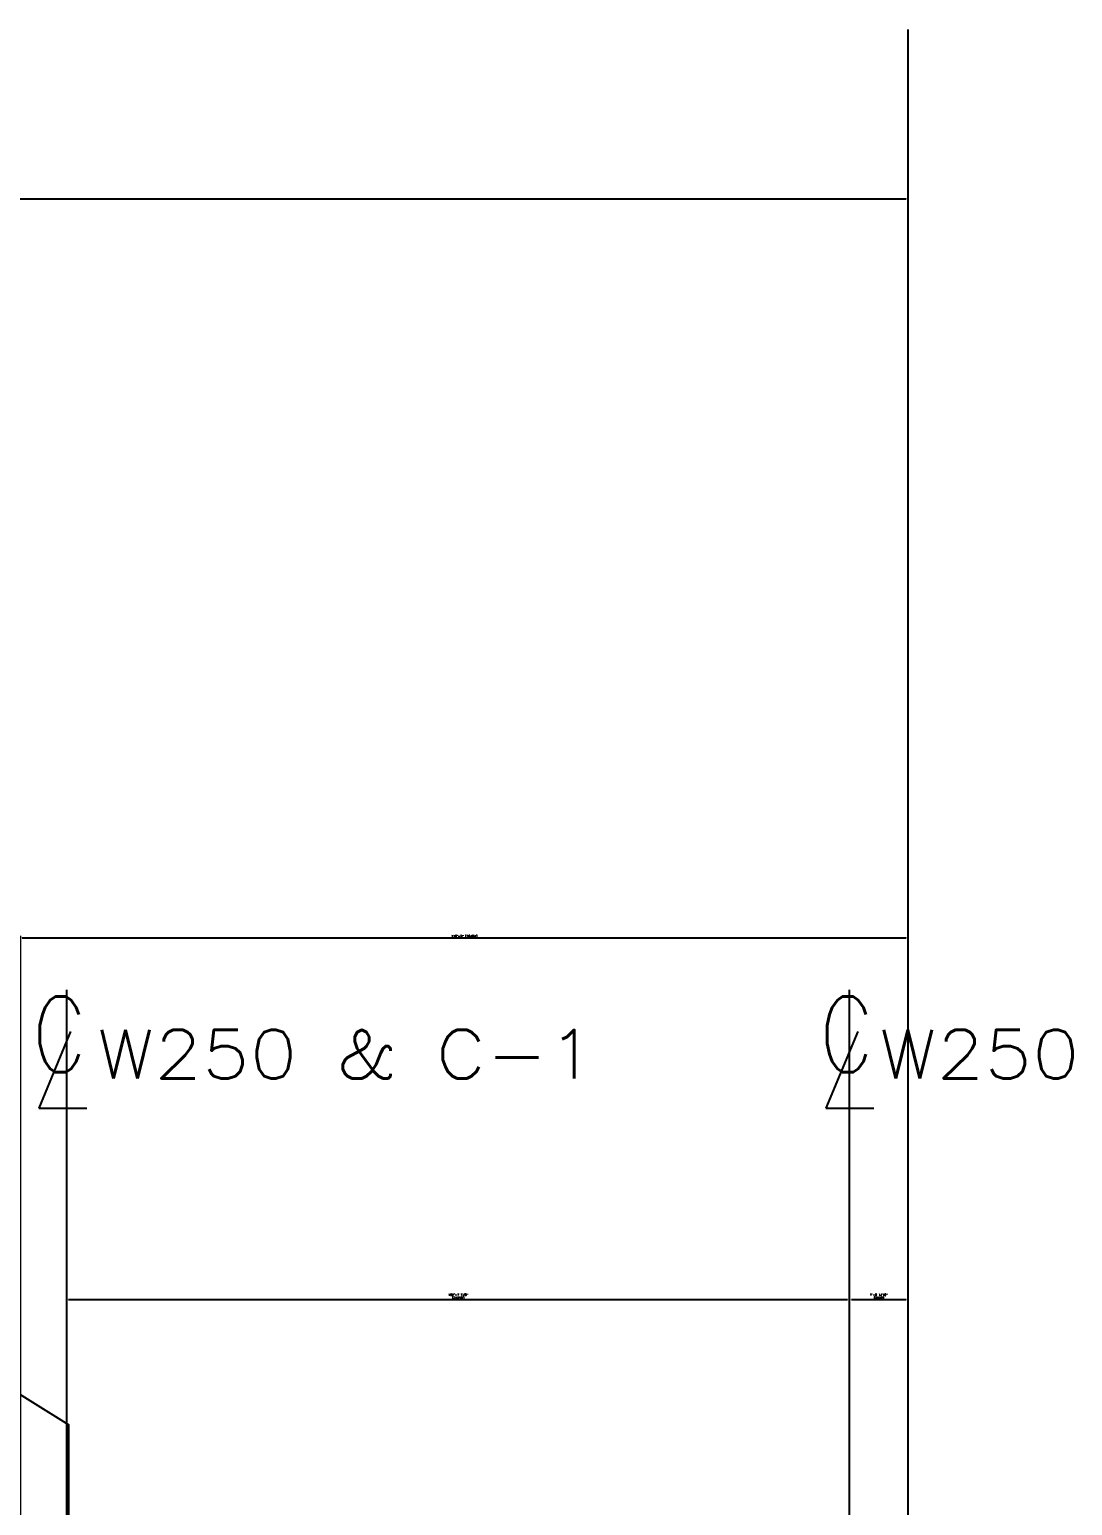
# Model space of a CAD drawing. Header units: millimetres. Extents: x -83614 to 248318, y 36678 to 90681.
# Drawn here: x 246072 to 247714, y 60771 to 63093 of the extents above; entities that cross this region are included whole.
import ezdxf

# ---------------------------------------------------------------- set-up
doc = ezdxf.new("R2010")
doc.units = ezdxf.units.MM
for name, color, linetype in [('Struc_Section_Dim', 2, 'Continuous'), ('Struc_Section_Steel', 11, 'Continuous'), ('TEXT', 4, 'Continuous')]:
    doc.layers.add(name, color=color, linetype=linetype)
doc.styles.add('ROMANS', font='ROMANS.SHX', dxfattribs={"width": 0.8})
doc.styles.add('ROMANS-115', font='romans.shx', dxfattribs={"width": 1.15})
doc.dimstyles.new('48-ROMANS-115', dxfattribs={"dimtxt": 3, "dimasz": 3, "dimexe": 3, "dimexo": 3, "dimgap": 0.0625, "dimtad": 1, "dimdec": 4, "dimzin": 1, "dimdsep": 46, "dimlunit": 4, "dimtxsty": 'ROMANS-115', "dimcen": 0.0625, "dimclrd": 256, "dimclre": 256, "dimclrt": 256, "dimadec": 0, "dimazin": 0, "dimtfac": 1, "dimtdec": 4, "dimtofl": 0, "dimtmove": 0, "dimatfit": 0, "dimfxl": 1, "dimfrac": 2, "dimtolj": 1, "dimtzin": 0, "dimarcsym": 0})
doc.dimstyles.new('Copy of 48-ROMANS-115-BPV', dxfattribs={"dimtxt": 3, "dimasz": 3, "dimexe": 3, "dimexo": 3, "dimgap": 0.0625, "dimtad": 1, "dimdec": 4, "dimzin": 1, "dimdsep": 46, "dimlunit": 4, "dimtxsty": 'ROMANS-115', "dimcen": 0.0625, "dimclrd": 256, "dimclre": 256, "dimclrt": 256, "dimadec": 0, "dimazin": 0, "dimtfac": 1, "dimtdec": 4, "dimtofl": 0, "dimtmove": 0, "dimatfit": 0, "dimfxl": 1, "dimfrac": 2, "dimtolj": 1, "dimtzin": 0, "dimarcsym": 0})

# ---------------------------------------------------------------- blocks, each defined once
blk = doc.blocks.new('*D54')
at = {"layer": 'Defpoints', "color": 0, "ltscale": 2}
for p in [(247454.8, 61663.7), (247454.8, 60885), (246057.8, 60526.9)]:
    blk.add_point(p, dxfattribs=at)
at = {"layer": 'Struc_Section_Dim', "lineweight": -2, "ltscale": 2}
for p, q in [((246057.8, 60529.9), (246057.8, 61666.7)), ((246060.8, 61663.7), (247451.8, 61663.7))]:
    blk.add_line(p, q, dxfattribs=at)
at = {"layer": 'Struc_Section_Dim', "ltscale": 2}
for points in [[(246060.8, 61664.2), (246060.8, 61663.2), (246057.8, 61663.7)], [(247451.8, 61664.2), (247451.8, 61663.2), (247454.8, 61663.7)]]:
    blk.add_solid(points, dxfattribs=at)
at = {"layer": 'Struc_Section_Dim', "ltscale": 2, "insert": (246756.3, 61666), "char_height": 3, "attachment_point": 5, "style": 'ROMANS-115'}
blk.add_mtext('\\A1;116\'-5" [35484]', dxfattribs=at)
blk = doc.blocks.new('*D61')
at = {"layer": 'Defpoints', "color": 0, "ltscale": 2}
for p in [(246130.8, 61152.2), (247362.7, 61152.2), (247362.7, 61094.7)]:
    blk.add_point(p, dxfattribs=at)
at = {"layer": 'Struc_Section_Dim', "lineweight": -2, "ltscale": 2}
blk.add_line((246133.8, 61094.7), (247359.7, 61094.7), dxfattribs=at)
at = {"layer": 'Struc_Section_Dim', "ltscale": 2}
for points in [[(246133.8, 61095.2), (246133.8, 61094.2), (246130.8, 61094.7)], [(247359.7, 61095.2), (247359.7, 61094.2), (247362.7, 61094.7)]]:
    blk.add_solid(points, dxfattribs=at)
at = {"layer": 'Struc_Section_Dim', "ltscale": 2, "char_height": 3, "attachment_point": 5, "style": 'ROMANS-115'}
for s, insert in [('\\A1;102\'-7 7/8"', (246746.8, 61101.7)), ('\\A1;[31290]', (246746.8, 61097))]:
    blk.add_mtext(s, dxfattribs=dict(at, insert=insert))
blk = doc.blocks.new('CLMARK')
at = {"layer": 'TEXT'}
for p, q in [((1.52, 4.57), (-3.55, -7.61)), ((-3.55, -7.61), (4.06, -7.61))]:
    blk.add_line(p, q, dxfattribs=at)
at = {"layer": 'TEXT', "style": 'ROMANS', "width": 0.8}
blk.add_text('C', height=12, dxfattribs=at).set_placement((-4.59, -1.9))
blk = doc.blocks.new('*D62')
at = {"layer": 'Defpoints', "color": 0, "ltscale": 2}
for p in [(247362.7, 61120.8), (247454.8, 61120.8), (247454.8, 61094.7)]:
    blk.add_point(p, dxfattribs=at)
at = {"layer": 'Struc_Section_Dim', "lineweight": -2, "ltscale": 2}
blk.add_line((247365.7, 61094.7), (247451.8, 61094.7), dxfattribs=at)
at = {"layer": 'Struc_Section_Dim', "ltscale": 2}
for points in [[(247365.7, 61095.2), (247365.7, 61094.2), (247362.7, 61094.7)], [(247451.8, 61095.2), (247451.8, 61094.2), (247454.8, 61094.7)]]:
    blk.add_solid(points, dxfattribs=at)
at = {"layer": 'Struc_Section_Dim', "ltscale": 2, "char_height": 3, "attachment_point": 5, "style": 'ROMANS-115'}
for s, insert in [('\\A1;7\'-8 1/16"', (247408.8, 61101.7)), ('\\A1;[2339]', (247408.8, 61097))]:
    blk.add_mtext(s, dxfattribs=dict(at, insert=insert))
blk = doc.blocks.new('*D64')
at = {"layer": 'Defpoints', "color": 0, "ltscale": 2}
for p in [(247454.8, 62826.6), (243486.1, 62496.7), (247454.8, 62496.7)]:
    blk.add_point(p, dxfattribs=at)
at = {"layer": 'Struc_Section_Dim', "lineweight": -2, "ltscale": 2}
for p, q in [((243486.1, 62499.7), (243486.1, 62829.6)), ((243489.1, 62826.6), (247451.8, 62826.6))]:
    blk.add_line(p, q, dxfattribs=at)
at = {"layer": 'Struc_Section_Dim', "ltscale": 2}
for points in [[(243489.1, 62827.1), (243489.1, 62826.1), (243486.1, 62826.6)], [(247451.8, 62827.1), (247451.8, 62826.1), (247454.8, 62826.6)]]:
    blk.add_solid(points, dxfattribs=at)
at = {"layer": 'Struc_Section_Dim', "ltscale": 2, "insert": (245470.4, 62828.9), "char_height": 3, "attachment_point": 5, "style": 'ROMANS-115'}
blk.add_mtext('\\A1;330\'-8 3/4" [100806]', dxfattribs=at)

msp = doc.modelspace()

# ---------------------------------------------------------------- linework, layer by layer
at = {"layer": 'Struc_Section_Dim', "ltscale": 0.1}
msp.add_line((247454.81225, 56629.85355), (247454.81225, 63092.87588), dxfattribs=at)
at = {"layer": 'Struc_Section_Dim', "ltscale": 10}
for p, q in [((246130.83725, 58915.27032), (246130.83725, 61582.16624)), ((247362.73725, 60096.76071), (247362.73725, 61582.16624))]:
    msp.add_line(p, q, dxfattribs=at)
at = {"layer": 'Struc_Section_Steel', "ltscale": 2}
for p in [(243581.72825, 62496.67032), (246134.01225, 60705.97032)]:
    msp.add_line(p, (246134.01225, 60897.23902), dxfattribs=at)

# ---------------------------------------------------------------- block references
at = {"layer": 'Struc_Section_Dim', "ltscale": 2, "xscale": 9.921875, "yscale": 9.921875, "zscale": 9.921875}
for p in [(246121.92538, 61470.98755), (247360.71764, 61470.98755)]:
    msp.add_blockref('CLMARK', p, dxfattribs=at)

# ---------------------------------------------------------------- texts
at = {"layer": 'Struc_Section_Dim', "ltscale": 2, "style": 'ROMANS-115', "width": 1.15}
for s, p in [('W250 & C-1', (246178.39019, 61442.64159)), ('W250 ', (247409.45839, 61442.64159))]:
    msp.add_text(s, height=76.2, dxfattribs=at).set_placement(p)

# ---------------------------------------------------------------- dimensions: what is measured, and where the dimension line sits
at = {"layer": 'Struc_Section_Dim', "ltscale": 2}
for base, p1, p2, dimstyle, override, picture, middle in [((247454.81225, 62826.57864), (243486.06225, 62496.67032), (247454.81225, 62496.67032), '48-ROMANS-115', {"dimse2": 1}, '*D64', (245470.43725, 62828.92686)), ((247454.81225, 61663.69699), (246057.81225, 60526.90032), (247454.81225, 60885.04032), '48-ROMANS-115', {"dimse2": 1}, '*D54', (246756.31225, 61666.0452)), ((247362.73725, 61094.65926), (246130.83725, 61152.22497), (247362.73725, 61152.22497), 'Copy of 48-ROMANS-115-BPV', {"dimpost": '\\X', "dimse1": 1, "dimse2": 1}, '*D61', (246746.78725, 61099.35569)), ((247454.81225, 61094.65926), (247362.73725, 61120.84631), (247454.81225, 61120.84631), 'Copy of 48-ROMANS-115-BPV', {"dimpost": '\\X', "dimse1": 1, "dimse2": 1}, '*D62', (247408.77475, 61099.35569))]:
    dim = msp.add_linear_dim(base=base, p1=p1, p2=p2, dimstyle=dimstyle, override=override, dxfattribs=at)
    dim.commit()
    dim.dimension.update_dxf_attribs({"geometry": picture, "text_midpoint": middle})

doc.saveas('drawing.dxf')
